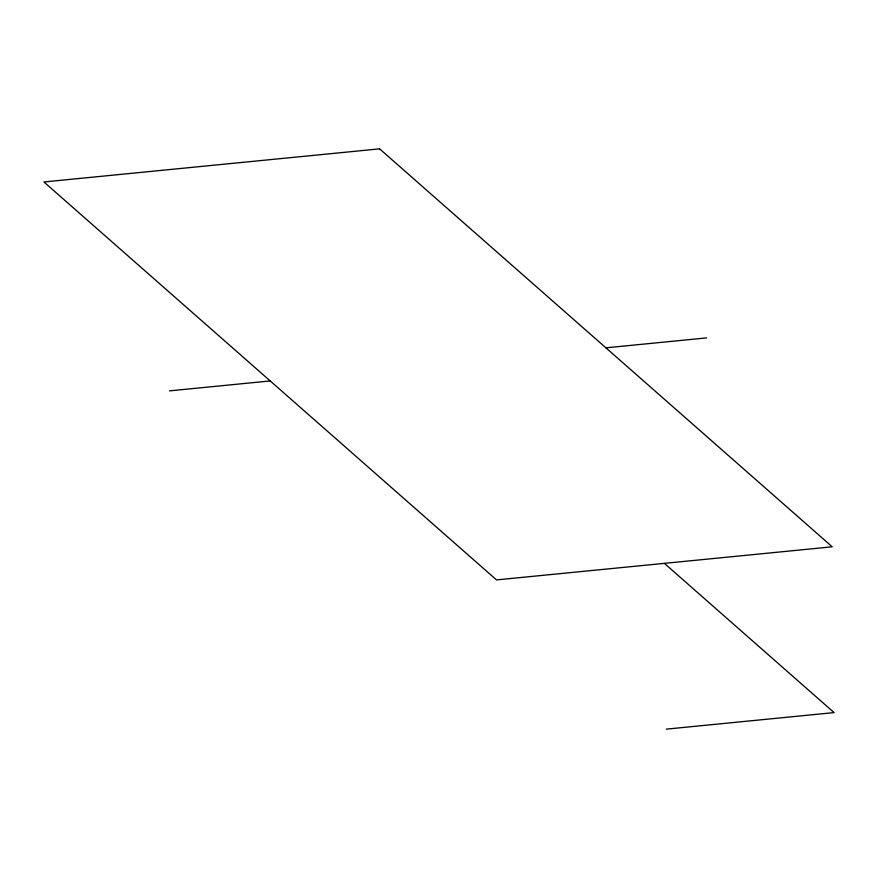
<?xml version="1.0" encoding="UTF-8"?>
<svg xmlns="http://www.w3.org/2000/svg" width="878" height="878" viewBox="0 0 878 878"><rect width="100%" height="100%" fill="white"/><g stroke="black" fill="none" stroke-linecap="round" stroke-linejoin="round"><path stroke-width="1.32" d="M169.498 390.875L270.204 380.942M605.908 347.831L706.614 337.898M666.248 729.146L834.1 712.596L664.372 563.358M379.603 148.854L43.9 181.965L496.52 579.908L832.223 546.807L379.603 148.854"/></g></svg>
